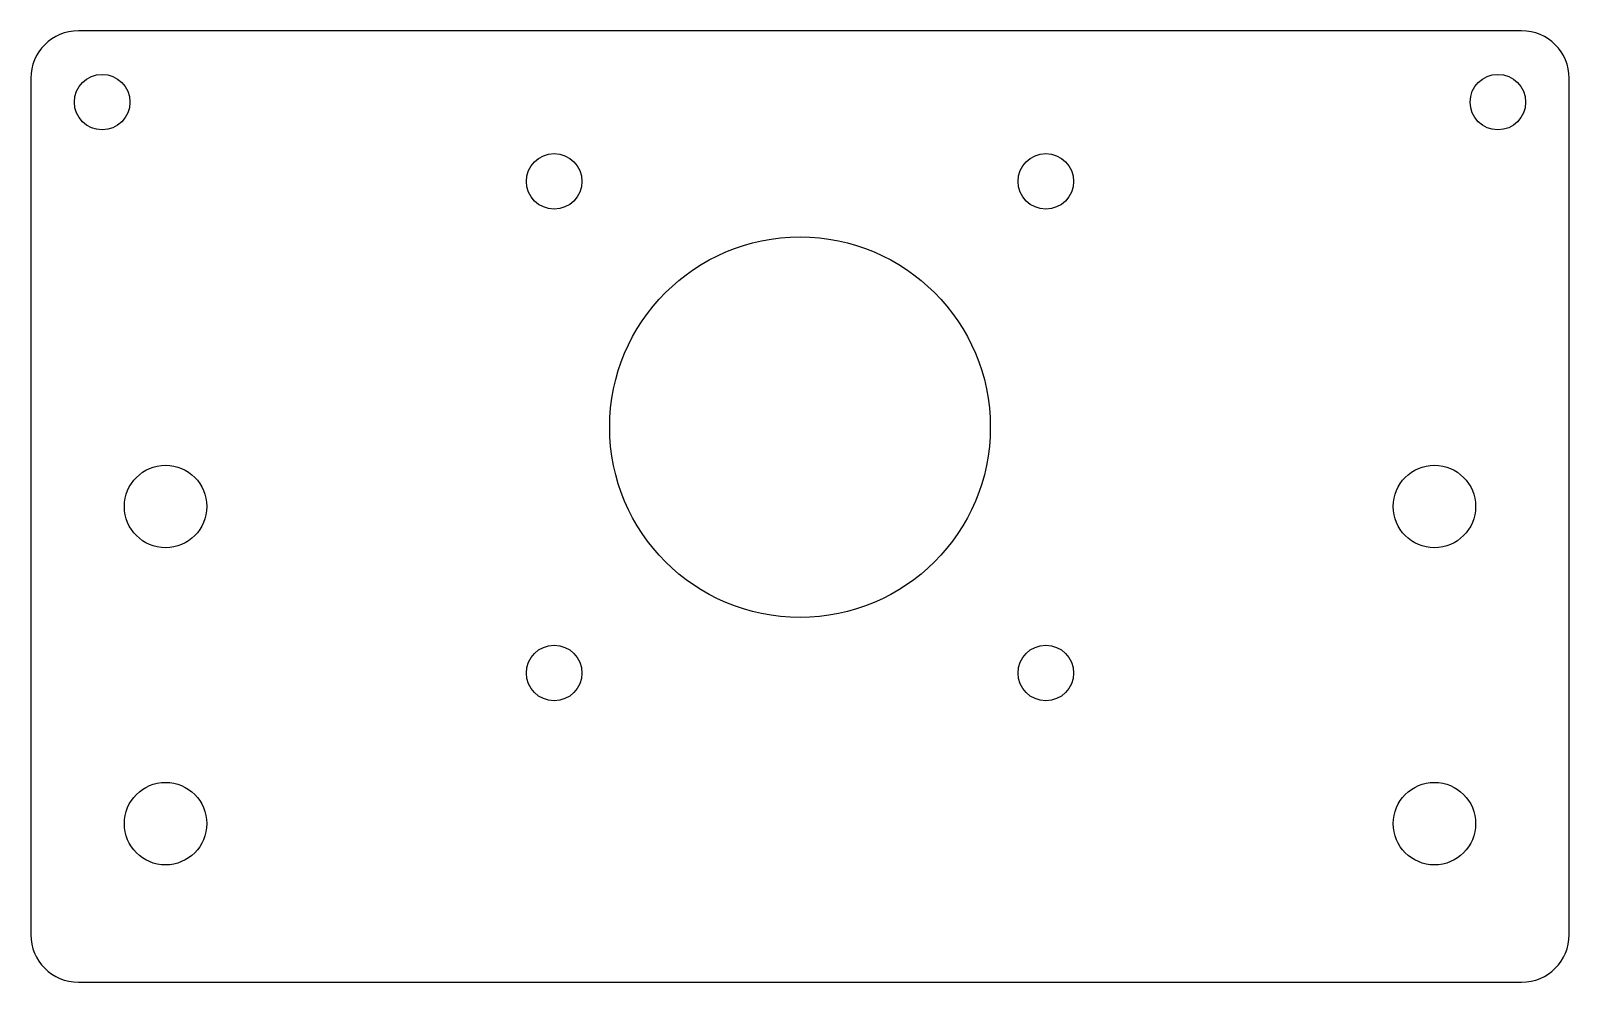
# Model space of a CAD drawing. Header units: millimetres. Extents: x 64.1 to 161.1, y 149 to 209.
import ezdxf

# ---------------------------------------------------------------- set-up
doc = ezdxf.new("R2010")
doc.units = ezdxf.units.MM

msp = doc.modelspace()

# ---------------------------------------------------------------- linework, layer by layer
at = {"linetype": 'Continuous', "lineweight": 25}
for p, q in [((158.072, 209.019), (67.072, 209.019)), ((64.072, 206.019), (64.072, 152.019)), ((161.072, 152.019), (161.072, 206.019)), ((67.072, 149.019), (158.072, 149.019))]:
    msp.add_line(p, q, dxfattribs=at)
for centre, radius in [((68.572, 204.519), 1.75), ((156.572, 204.519), 1.75), ((97.072, 199.519), 1.75), ((128.072, 199.519), 1.75), ((112.572, 184.019), 12), ((72.572, 179.019), 2.6), ((152.572, 179.019), 2.6), ((97.072, 168.519), 1.75), ((128.072, 168.519), 1.75), ((72.572, 159.019), 2.6), ((152.572, 159.019), 2.6)]:
    msp.add_circle(centre, radius, dxfattribs=at)
for centre, start, end in [((67.072, 206.019), 90, 180), ((158.072, 206.019), 0, 90), ((67.072, 152.019), 180, 270), ((158.072, 152.019), 270, 0)]:
    msp.add_arc(centre, 3, start, end, dxfattribs=at)

doc.saveas('drawing.dxf')
